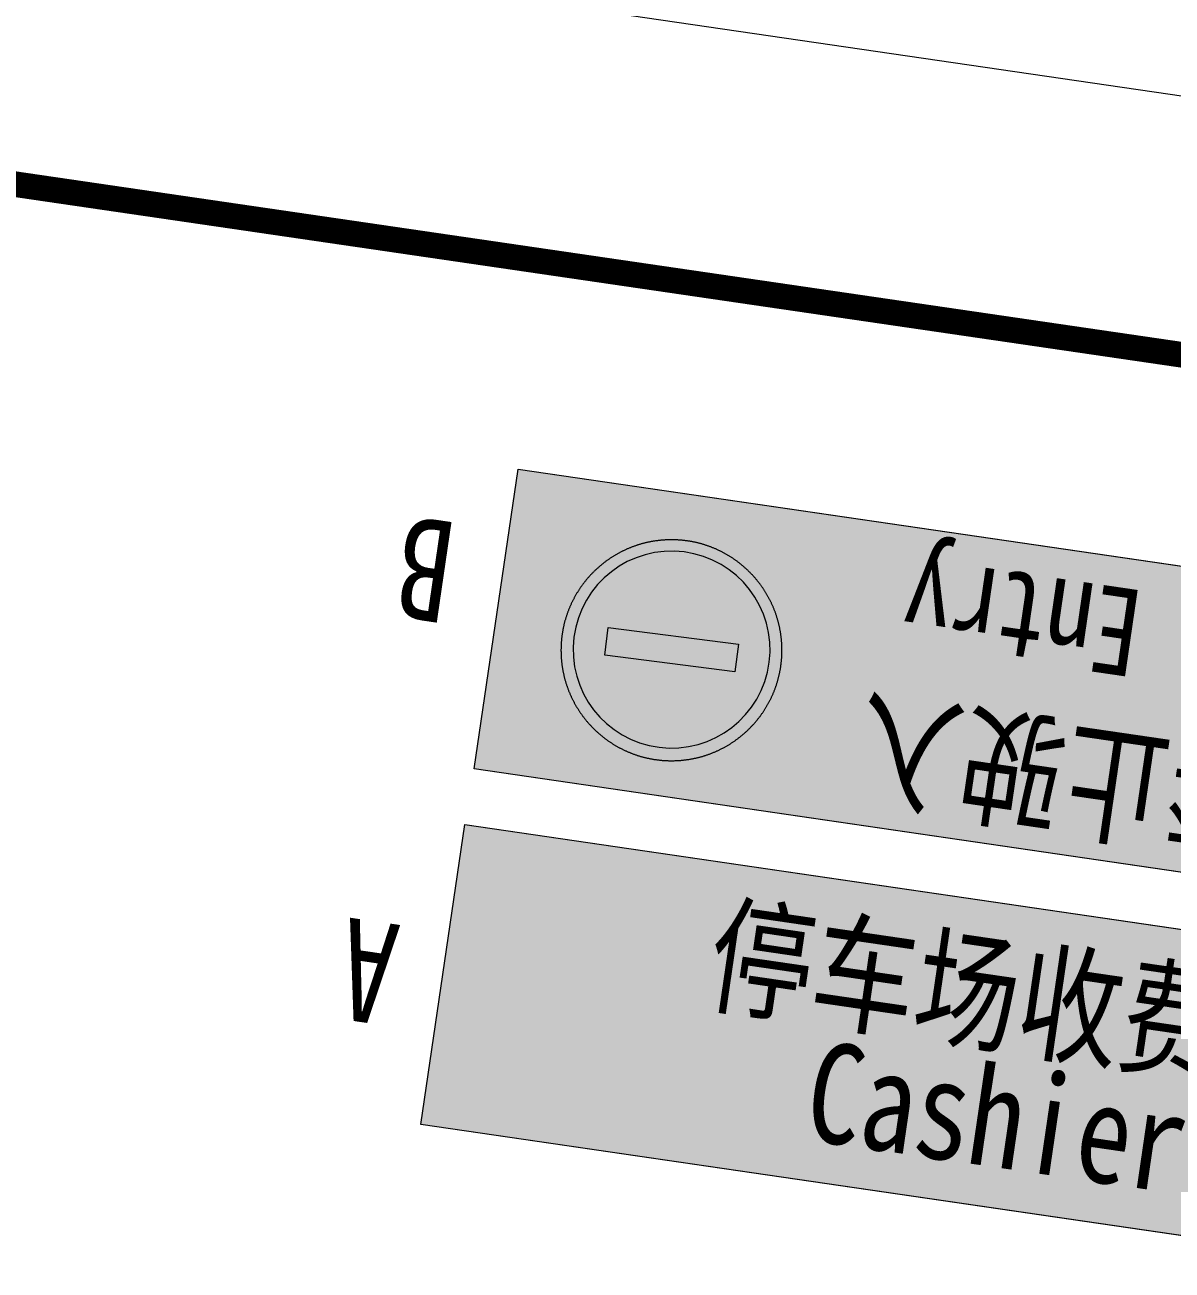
# Model space of a CAD drawing. Header units: inches. Extents: x -414268 to 632271, y -366004 to 318730.
# Drawn here: x -14850 to -1418, y 216730 to 231313 of the extents above; entities that cross this region are included whole.
import ezdxf

# ---------------------------------------------------------------- set-up
doc = ezdxf.new("R2010")
doc.units = ezdxf.units.IN
doc.header["$LTSCALE"] = 1200
doc.header["$MEASUREMENT"] = 0
doc.linetypes.add('DASHED', pattern=[19.049999999999997, 12.7, -6.35])
doc.layers.get('0').update_dxf_attribs({"linetype": 'CONTINUOUS', "lineweight": 0})
for name, color, linetype, lineweight in [('0--PAI--', 7, 'CONTINUOUS', 0), ('0--PAI--RED', 1, 'CONTINUOUS', 0), ('0--灯箱字(黄底黑字)', 7, 'CONTINUOUS', 0), ('PUB_TITLE', 7, 'CONTINUOUS', 0)]:
    doc.layers.add(name, color=color, linetype=linetype, lineweight=lineweight)
doc.layers.add('0--灯箱--字', color=7, linetype='CONTINUOUS', lineweight=0, true_color=0xf7f7f7)
doc.styles.add('-宋体', font='', dxfattribs={"width": 0.8})
doc.styles.get('-宋体').set_extended_font_data('SimSun')

# ---------------------------------------------------------------- blocks, each defined once
blk = doc.blocks.new('A$C36DA1677')
at = {"layer": '0--PAI--RED'}
h = blk.add_hatch(color=256, dxfattribs=at)
edge = h.paths.add_edge_path()
edge.add_arc((119.9999975206229, 119.9999862235272), 120, 0, 360)
h.paths.add_polyline_path([(199.9999975206229, 102.9999862235272), (199.9999975206229, 136.9999862235272), (39.99999752062286, 136.9999862235272), (39.99999752062286, 102.9999862235272)], flags=16)
at = {"layer": '0--PAI--'}
blk.add_lwpolyline([(199.9999975206229, 102.9999862235272), (199.9999975206229, 136.9999862235272), (39.99999752062286, 136.9999862235272), (39.99999752062286, 102.9999862235272)], close=True, dxfattribs=at)
blk.add_circle((119.9999975206229, 119.9999862235272), 120, dxfattribs=at)
blk = doc.blocks.new('A$C443C2777')
at = {"layer": '0--PAI--', "xscale": 9, "yscale": 9, "zscale": 9}
blk.add_blockref('A$C36DA1677', (-1.10760738607496e-05, 0.0002598084975033998), dxfattribs=at)
blk = doc.blocks.new('A$C01A83D55')
at = {"linetype": 'DASHED', "lineweight": 15, "ltscale": 20, "true_color": 0xeff0f0}
h = blk.add_hatch(color=7, dxfattribs=at)
h.paths.add_polyline_path([(0.001749272341839969, 1675.198503647465, 1), (3350.398756567272, 1675.198503647465, 1)])
h.paths.add_polyline_path([(3168.192252922146, 1684.934839963926, -1), (182.2082529173179, 1684.934839963926, -1)], flags=16)
h.paths.add_polyline_path([(2670.528252921341, 1896.442039964268), (2670.528252921341, 1473.427639963584), (679.8722529181225, 1473.427639963584), (679.8722529181225, 1896.442039964268)], flags=0)
at = {"true_color": 0xeff0f0}
blk.add_hatch(color=7, dxfattribs=at).paths.add_polyline_path([(2670.528252921341, 1473.427639963584), (2670.528252921341, 1896.442039964268), (679.8722529181226, 1896.442039964268), (679.8722529181229, 1473.427639963584)])
at = {"linetype": 'DASHED', "lineweight": 15, "ltscale": 20}
blk.add_circle((1675.200252919807, 1675.198503647465), 1675.198503647465, dxfattribs=at)
at = {"xscale": 1.382400000002235, "yscale": 1.382400000002235, "zscale": 1.382400000002235}
blk.add_blockref('A$C443C2777', (182.208299076301, 191.9426522036083), dxfattribs=at)

msp = doc.modelspace()

# ---------------------------------------------------------------- hatches: boundary and pattern name
for points in [[(2203.21584333572, 224461.691101141), (-9075.720922752462, 226111.2518179267), (-9589.303700959143, 222599.6092208386), (1689.633065129156, 220950.0485040529)], [(1066.02045259373, 216786.3686106023), (1579.603230840923, 220298.0112077644), (-9699.333535844235, 221947.5719245472), (-10212.91631406884, 218435.9293273818)]]:
    msp.add_hatch(color=250).paths.add_polyline_path(points)
at = {"layer": '0--灯箱--字'}
msp.add_hatch(color=256, dxfattribs=at).paths.add_polyline_path([(-9106.71559293762, 220062.194986459), (-8610.08589310493, 219441.8428268695), (-8116.736575828138, 219369.6897799741), (-8449.478474947879, 219785.3257270308), (-7309.946756785062, 219618.6675750478), (-7258.184788372152, 219972.5920851888), (-8397.716506534274, 220139.2502371717), (-7959.882126098159, 220442.1882955025), (-8453.231443375125, 220514.3413423979)])

# ---------------------------------------------------------------- linework, layer by layer
at = {"color": 250}
for points in [[(18503.83707579766, 218490.9469953743), (-9589.303700935103, 222599.6092208351), (-9075.720922752462, 226111.2518179267), (19017.41985398088, 222002.5895924659), (18503.83707579766, 218490.9469953743)], [(1689.633064086482, 220950.0485044456), (-9589.303702014913, 222599.6092211421), (-9075.720923835415, 226111.2518182342), (2203.215842265805, 224461.6911015376), (1689.633064086482, 220950.0485044456)], [(1689.633064086132, 220950.0485044456), (-9589.303702014913, 222599.6092211422), (-9075.72092383559, 226111.2518182342), (2203.215842265572, 224461.6911015377), (1689.633064086132, 220950.0485044456)], [(-9699.33353540727, 221947.5719247869), (18393.80724191571, 217838.9096989888), (17880.22446369081, 214327.2671018235), (-10212.9163136317, 218435.9293276214), (-9699.333535407153, 221947.5719247868)], [(-9699.333535844235, 221947.5719245472), (1579.603230841563, 220298.0112077643), (1066.020452616722, 216786.368610599), (-10212.91631406896, 218435.9293273818), (-9699.333535844235, 221947.5719245472)]]:
    msp.add_lwpolyline(points, dxfattribs=at)
at = {"layer": 'PUB_TITLE'}
msp.add_lwpolyline([(-149956.8113386486, 124881.7802225058), (-131723.1032342917, 249555.4818956238), (44601.13198911812, 223767.8090051762), (26367.42388476111, 99094.10733205831)], close=True, dxfattribs=at)
at = {"layer": 'PUB_TITLE', "const_width": 300.0000000010631}
msp.add_lwpolyline([(-142101.6217603831, 126764.8619227969), (23833.13832360023, 102496.6647077124), (41198.57461346372, 221233.5234440153), (-124736.1854705195, 245501.7206590998)], close=True, dxfattribs=at)

# ---------------------------------------------------------------- block references
at = {"linetype": 'DASHED', "lineweight": 15, "ltscale": 20, "xscale": -0.7722624006674728, "yscale": 0.7722624001471557, "zscale": 0.7722623999929205, "rotation": 352.7000547105081}
msp.add_blockref('A$C01A83D55', (-6160.523261199654, 222541.7473708216), dxfattribs=at)

# ---------------------------------------------------------------- texts
at = {"color": 1, "style": '-宋体', "width": 0.8}
for s, p in [('B', (-9756.526118951562, 225476.1995675914)), ('A', (-10429.34296134764, 220767.3940977715))]:
    msp.add_text(s, height=1190.718722742972, rotation=171.6793996839928, dxfattribs=at).set_placement(p)
at = {"layer": '0--灯箱字(黄底黑字)', "color": 7, "true_color": 0xffffff, "style": '-宋体', "width": 0.8}
for s, height, rotation, p in [('No Entry', 1022.449999992678, 171.6793996806627, (-74.21105470369184, 224439.8134011337)), ('禁止驶入', 1115.399999992013, 171.6793996806627, (-190.4093923340042, 222710.8083948945)), ('停车场收费处', 1115.399999992013, 351.679399684008, (-6900.751478051745, 219888.2170407118)), ('Cashier', 1169.999999996037, 351.6793996849498, (-5749.62093379436, 218265.2443568225))]:
    msp.add_text(s, height=height, rotation=rotation, dxfattribs=at).set_placement(p)

doc.saveas('drawing.dxf')
